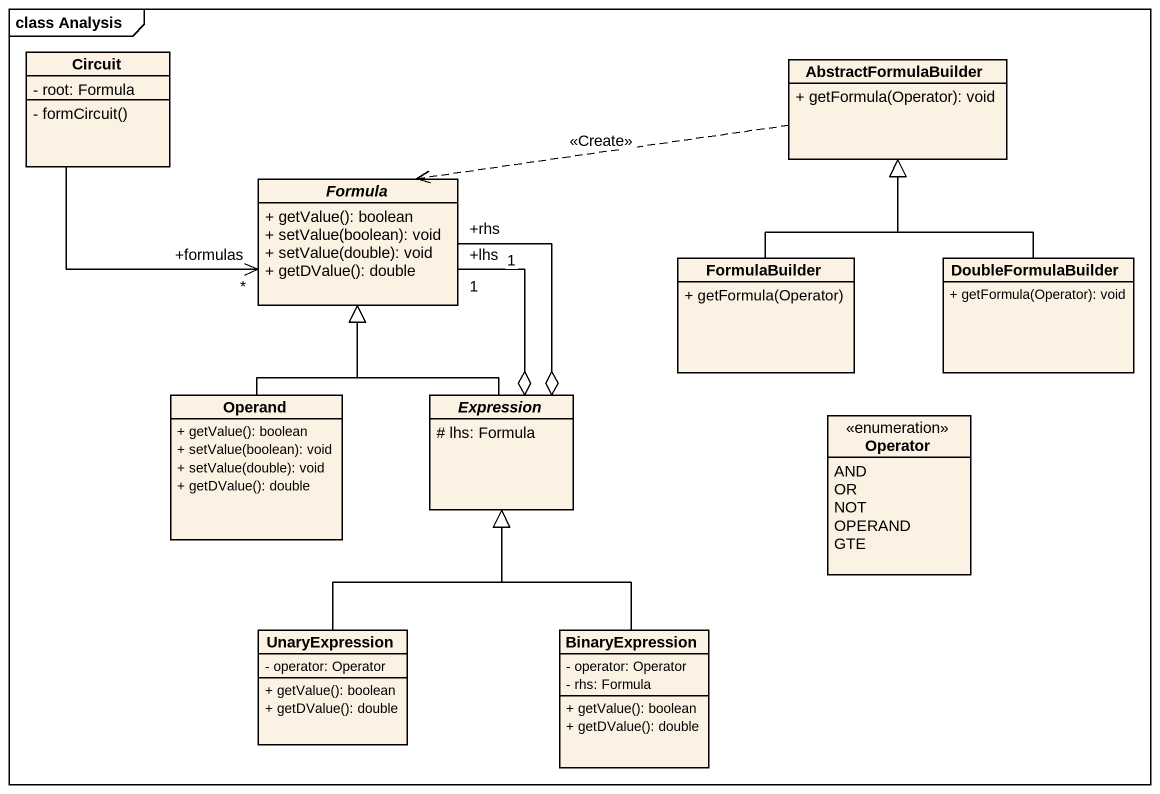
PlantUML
@startuml
mainframe class Analysis
hide circle
hide empty members
skinparam classAttributeIconSize 0
class Circuit {
  - root: Formula
  - formCircuit()
}
class AbstractFormulaBuilder {
  + getFormula(Operator): void
}
abstract class Formula {
  + getValue(): boolean
  + setValue(boolean): void
  + setValue(double): void
  + getDValue(): double
}
class FormulaBuilder {
  + getFormula(Operator)
}
class DoubleFormulaBuilder {
  + getFormula(Operator): void
}
class Operand {
  + getValue(): boolean
  + setValue(boolean): void
  + setValue(double): void
  + getDValue(): double
}
abstract class Expression {
  # lhs: Formula
}
enum Operator {
  AND
  OR
  NOT
  OPERAND
  GTE
}
class UnaryExpression {
  - operator: Operator
  + getValue(): boolean
  + getDValue(): double
}
class BinaryExpression {
  - operator: Operator
  - rhs: Formula
  + getValue(): boolean
  + getDValue(): double
}
Circuit -right-> "+formulas\n*" Formula
AbstractFormulaBuilder .left.> Formula : <<Create>>
Formula "+lhs\n1" --o Expression
Formula "+rhs\n1" --o Expression
FormulaBuilder -up-|> AbstractFormulaBuilder
DoubleFormulaBuilder -up-|> AbstractFormulaBuilder
Operand -up-|> Formula
Expression -up-|> Formula
UnaryExpression -up-|> Expression
BinaryExpression -up-|> Expression
@enduml
